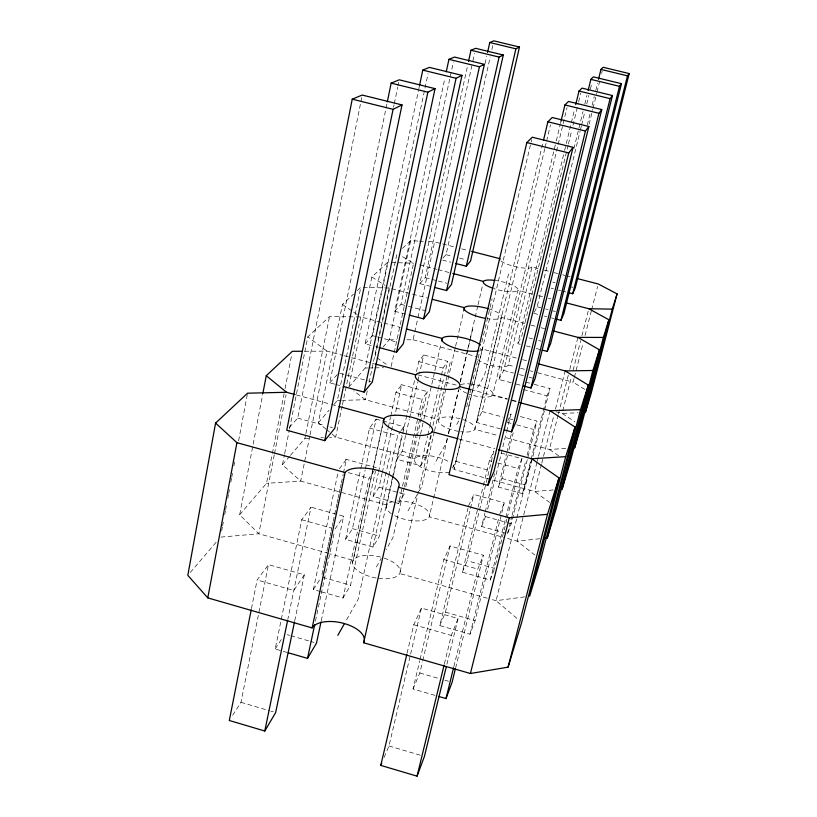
<?xml version="1.0" encoding="UTF-8"?>
<svg xmlns="http://www.w3.org/2000/svg" width="817" height="817" viewBox="0 0 817 817"><rect width="100%" height="100%" fill="white"/><g stroke="black" fill="none" stroke-linecap="round" stroke-linejoin="round"><path stroke-width="0.61" stroke-dasharray="4.08 3.06" d="M221.662 530.887L222.377 527.128M222.612 525.872L223.317 522.124M224.726 514.608L225.431 510.86M225.666 509.604L226.37 505.846M227.79 498.339L228.494 494.581M228.729 493.335L229.434 489.577M230.843 482.071L231.548 478.313M231.783 477.067L232.498 473.309M233.907 465.792L234.612 462.044M238.615 440.761L247.316 394.448M328.659 553.477L258.785 533.756L239.667 514.72L262.666 394.499M239.667 514.72L266.526 483.327L272.132 454.681M272.378 453.435L284.081 393.651M285.051 388.667L291.638 355.038M274.267 454.875L258.785 533.756L220.488 537.147M274.512 453.629L286.052 394.774M251.452 608.583L257.11 579.988L268.466 564.649L240.974 702.324L232.059 716.223M386.839 504.998L300.676 481.09L282.437 464.73L284.408 454.803M284.653 453.558L289.33 429.977M289.575 428.731L307.795 336.88L329.527 316.567L360.746 316.925L400.228 327.362M289.269 427.454L297.715 418.141L361.727 97.55M290.454 455.355L304.894 438.474L305.65 434.746M305.895 433.5L329.527 316.567M309.806 436.104L300.676 481.09L266.526 483.327M310.062 434.858L327.055 351.136L307.795 336.88M326.034 429.15L318.303 422.808L342.466 304.465L353.485 294.161M287.175 652.466L275.206 648.994L281.068 620.409M281.324 619.174L301.698 519.745L311.022 507.153L287.89 619.072M334.664 384.164L329.751 382.846L385.787 109.355M386.043 108.11L387.064 103.116M393.539 107.262L394.06 104.77M394.315 103.524L397.665 87.307M397.92 86.061L398.696 82.313M334.051 404.395L337.36 400.524L360.828 287.298L357.162 290.729M294.743 620.736L304.292 574.831L267.22 564.292M342.149 406.11L335.685 437.075L329.527 437.35M342.405 404.864L360.746 316.925M349.073 385.89L371.847 277.004L387.575 262.298L390.046 262.39M320.478 591.59L313.36 589.557L338.034 472.44M371.143 345.479L365.107 343.865L418.58 90.023M418.835 88.777L419.366 86.296M348.818 387.135L365.199 367.987L387.575 262.298M321.98 574.484L323.808 565.824M324.073 564.588L324.86 560.87M325.125 559.635L326.698 552.21M326.953 550.975L327.74 547.267M328.005 546.022L328.791 542.314M329.057 541.079L329.843 537.361M330.099 536.126L330.885 532.418M331.151 531.183L331.937 527.465M332.202 526.23L332.979 522.523M333.244 521.277L335.869 508.909M336.124 507.674L336.91 503.956M337.176 502.721L337.962 499.013M338.228 497.767L339.014 494.06M339.269 492.825L340.056 489.107M340.321 487.872L341.108 484.164M341.373 482.929L343.201 474.268M343.467 473.023L346.347 459.42L338.555 469.949M365.107 343.865L372.562 335.654L428.067 73.632M315.444 621.073L320.999 594.97M321.265 593.724L334.47 531.571M367.242 391.037L365.393 399.727L342.456 400.381M369.09 382.356L389.198 288.023L386.135 286.083M375.095 356.416L397.062 253.433M321.275 620.736L343.62 516.252L309.878 506.836M392.14 478.925L379.394 536.177L372.991 547.073L345.571 539.383L360.491 470.132M360.757 468.887L369.539 428.077L376.157 419.152L365.383 468.917M405.528 314.116L394.693 311.267L444.918 78.044M382.999 347.174L389.321 339.78L410.675 240.698L418.243 241.076M345.571 539.383L352.464 528.64L365.117 470.163M394.693 311.267L400.994 304.322L453.404 62.021M391.18 366.404L413.555 263.288L399.125 254.659M321.663 591.927L343.017 598.013L369.049 478.353L374.288 470.561M352.464 563.107L383.449 420.908M372.685 470.909L353.179 560.391L329.884 553.814M372.96 469.663L382.979 423.686M343.017 598.013L350.544 585.217L375.442 471.348M393.763 502.159L373.134 496.44L378.302 472.91M378.567 471.664L388.075 428.322M388.351 427.077L390.516 417.17M390.792 415.935L395.949 392.395L401.627 384.725L394.836 415.587M430.753 286.43L419.815 283.581L467.712 65.156M373.134 496.44L379.078 487.187L382.07 473.605M382.336 472.379L394.57 416.823M419.815 283.581L425.197 277.647L471.838 65.769M472.931 60.785L474.585 53.309M406.815 339.79L413.065 339.79L417.701 318.722M417.977 317.486L434.644 241.883L454.354 246.959M390.883 451.066L358.122 599.361L345.08 622.483M372.991 547.073L388.616 476.556M388.892 475.32L397.665 435.737L400.381 431.693M392.415 477.679L401.831 435.359M402.934 430.375L403.772 426.648L375.187 418.886M386.308 507.255L393.232 476.168M393.467 475.249L414.709 379.823M416.527 371.51L418.733 361.625L423.666 354.956L419.529 373.471M485.073 63.624L486.728 56.169M430.682 435.41L425.596 457.632L420.786 465.802L396.991 459.287L402.158 451.229L405.743 435.185M406.018 433.95L409.327 419.141M409.603 417.906L417.599 382.111M417.875 380.875L419.254 374.707M442.957 258.07L446.062 254.649L490.21 57.006M491.875 49.551L492.988 44.578M394.979 502.496L398.614 503.497L402.24 487.392M402.526 486.156L422.042 399.421L427.291 391.609L400.738 384.48M404.19 487.78L392.957 537.586L386.135 549.688M404.476 486.534L423.563 401.882M398.614 503.497L404.139 494.111L404.701 491.64M405.814 486.707L416.966 437.299M417.252 436.064L427.291 391.609M420.285 435.175L414.944 458.745L335.685 437.075L326.994 429.936M420.561 433.939L423.655 420.295M423.931 419.06L434.603 371.929M434.889 370.693L441.068 343.406M420.786 465.802L427.557 436.125M427.842 434.889L429.528 427.465M429.813 426.229L437.994 390.363M438.28 389.127L443.069 368.099L447.624 361.328L422.828 354.731M432.939 425.524L443.948 377.372M444.234 376.137L447.624 361.328M431.284 435.481L399.707 573.514L489.975 598.973M434.276 431.979L421.786 486.462L419.305 490.854M434.562 430.743L444.213 388.637M444.499 387.401L450.463 361.4M455.314 347.47L438.76 419.55L365.393 399.727L353.69 390.832M455.6 346.234L463.872 310.194M460.063 382.213L467.487 350.258M467.773 349.033L470.061 339.198M470.347 337.962L477.771 306.007M478.057 304.772L482.622 285.113M447.185 438.525L446.041 443.457L434.419 464.066M448.339 433.582L458.368 390.414M460.369 381.774L472.982 327.505M447.43 438.637L429.272 516.763L502.445 537.055M448.584 433.674L459.532 386.553M407.121 653.1L413.77 624.719L421.429 608.114L458.061 618.52L446.654 665.304M466.732 406.774L480.437 348.389M481.897 342.18L492.11 298.705M384.164 757.4L388.984 745.972L410.328 655.305M410.614 654.06L421.429 608.114M452.465 467.998L455.978 461.319L531.663 139.697M508.572 273.94L484.583 375.115L475.974 390.383M435.022 695.369L413.045 688.997L419.785 660.647M420.071 659.411L443.815 559.563L450.085 545.96L483.347 555.243L455.723 667.499M500.637 428.915L476.423 422.389L543.182 141.576M413.045 688.997L419.805 672.983L422.45 661.882M422.746 660.647L450.085 545.96M476.423 422.389L482.142 411.502L544.837 148.51M545.133 147.274L546.318 142.311M546.614 141.065L550.454 124.94M468.601 505.815L473.829 494.459L504.293 502.833L475.106 620.593L470.02 634.217L439.812 625.608L468.008 508.276M511.268 382.754L498.962 379.486L556.02 142.056M556.316 140.82L560.176 124.746M560.472 123.51L561.075 121.028M439.812 625.608L445.479 612.178L473.829 494.459M498.962 379.486L503.701 370.448L567.008 107.64M477.741 359.429A16.289 4.81 13.4 0 0 494.316 366.179A16.289 4.81 13.4 0 0 508.327 365.025L532.02 266.945L538.148 268.517M494.142 569.561L490.251 579.988L462.371 572.166L483.092 486.707M483.388 485.472L489.403 460.696L493.836 451.076L479.467 510.227M520.225 344.294L517.774 343.651L564.312 151.727M564.608 150.491L574.514 109.621M462.371 572.166L467.191 560.748L479.171 511.452M568.152 145.13L521.777 336.032L517.774 343.651M568.448 143.894L571.767 130.26M572.962 125.297L578.385 102.983M578.691 101.747L580.795 93.067M444.397 663.823L451.311 635.432L458.061 618.52M520.388 416.588L536.973 421.041L511.258 523.697L507.541 533.675L481.652 526.505L484.951 513.015M485.247 511.789L494.53 473.789M573.932 148.674L583.001 111.541M584.819 104.116L586.933 95.456M481.652 526.505L486.411 514.199M487.616 509.257L506.366 432.591M506.673 431.356L510.911 414.045L513.28 414.679M534.298 312.186L537.157 306.763L580.08 131.251M580.387 130.015L581.296 126.308M581.592 125.072L584.921 111.48M586.739 104.065L588.853 95.415M590.364 89.237L591.876 83.058M453.884 666.498L477.812 569.092L483.347 555.243M544.367 410.777L525.709 484.981L522.471 493.652L498.319 487.034L506.53 453.609M506.836 452.363L511.708 432.55M587.26 125.093L589.997 113.961M592.131 105.291L594.255 96.631M595.777 90.442L597.605 83.017M498.319 487.034L501.934 478.486L507.704 454.998M508.93 450.055L513.188 432.744M589.098 124.245L592.754 109.386M593.06 108.15L596.716 93.281M597.023 92.045L599.464 82.129M601.598 73.459L602.2 70.987M470.02 634.217L499.064 516.855M490.251 579.988L505.509 518.724M505.815 517.498L518.019 468.488L521.93 458.705L499.943 452.741M506.867 519.101L494.581 568.407L467.191 560.748M507.173 517.866L521.93 458.705M507.541 533.675L511.83 516.507M512.136 515.282L525.954 460.094M527.179 455.181L533.624 429.436L536.973 421.041M522.471 493.652L530.774 460.625M531.081 459.399L547.063 395.796L549.974 388.524L531.734 383.673M516.548 519.234L496.072 600.699L518.826 620.001M516.865 517.998L531.448 459.991M544.684 409.542L549.974 388.524M536.963 462.402L517.079 541.12L534.808 554.998M537.28 461.166L538.209 457.479M538.526 456.254L550.025 410.747M541.446 464.403L534.584 491.456L549.555 502.373M541.763 463.168L553.936 415.21M555.489 409.062L565.17 370.928M558.174 414.954L549.392 449.432L558.624 455.753M558.491 413.729L568.52 374.329M569.776 369.396L577.925 337.39M562.719 410.941L571.532 376.463M573.105 370.305L580.652 340.75M581.908 335.828L588.516 309.97M584.798 389.392L573.105 382.182L574.045 378.496M574.361 377.27L583.154 342.895M585.043 335.532L591.334 310.981M591.641 309.755L597.615 286.44M499.677 514.383L504.293 502.833M507.582 421.266L510.911 414.045M376.402 566.937L381.192 558.45M408.02 510.87L418.692 491.957M456.785 424.411L459.991 418.712M275.206 648.994L282.784 637.209M313.36 589.557L320.775 578.007M304.292 574.831L293.793 590.456L257.11 579.988M335.001 529.079L343.62 516.252M401.055 430.682L403.772 426.648M190.259 572.482L216.403 541.916M282.437 464.73L289.657 456.295M318.303 422.808L329.077 410.205M329.751 382.846L337.901 373.859M402.505 248.337L410.675 240.698M524.647 596.88L496.072 600.699L491.191 599.321M539.741 538.76L517.079 541.12L503.66 537.392M553.323 489.975L534.584 491.456L491.814 479.763M565.773 448.492L549.392 449.432L504.171 437.218M304.894 438.474L311.052 438.198M320.907 437.749L323.369 437.636M556.009 411.778L562.096 413.402L578.017 412.789M337.36 400.524L341.189 400.412M365.199 367.987L367.65 367.946M368.875 367.936L373.767 367.875M374.993 367.854L383.561 367.742M304.751 351.249L327.055 351.136L343.079 355.426M389.321 339.78L396.817 339.78M363.299 287.359L389.198 288.023L427.444 298.031M391.282 262.441L413.555 263.288M419.509 241.138L423.288 241.321M428.333 241.566L434.644 241.883M461.748 248.858L467.906 250.441M544.285 270.1L549.187 271.356M554.1 272.623L557.776 273.562M562.678 274.829L565.129 275.462M566.355 275.778L570.041 276.718M446.062 254.649L452.189 256.232M459.542 258.121L465.67 259.704M552.752 282.171L555.121 282.784M569.337 286.45L572.891 287.37M442.589 260.092L450.892 262.237M551.036 288.125L553.446 288.748M558.266 289.994L560.676 290.617M561.871 290.934L566.692 292.18M419.693 264.882L436.87 269.334M438.096 269.651L449.136 272.521M532.531 294.14L517.845 290.331L492.774 394.877L507.367 398.778M538.648 295.723L543.54 297M548.442 298.266L550.893 298.899M425.197 277.647L437.146 280.752M438.341 281.058L446.705 283.233M537.157 306.763L540.793 307.713M545.654 308.969L548.084 309.602M552.935 310.868L555.366 311.502M533.736 313.268L538.464 314.504M544.367 316.046L546.736 316.659M551.465 317.895L553.824 318.507M524.882 323.512L501.444 317.384L474.84 429.293L498.064 435.563M531.05 325.125L535.993 326.422M540.925 327.709L544.622 328.679M400.994 304.322L407.152 305.946M408.388 306.263L429.333 311.767M528.987 337.921L532.592 338.871M538.607 340.444L541.007 341.077M526.352 345.908L531.254 347.194M536.156 348.481L539.823 349.451M516.405 358.05L482.265 349.033L453.946 469.407L490.598 479.426M522.502 359.664L527.373 360.951M413.065 339.79L476.944 356.712M508.327 365.025L514.434 366.639M520.552 368.263L525.433 369.55M530.325 370.847L532.766 371.5M537.657 372.787L573.105 382.182M372.562 335.654L376.259 336.635M377.485 336.961L397.164 342.18M503.701 370.448L513.352 373.012M519.377 374.605L524.197 375.881M529.018 377.168L532.633 378.128M525.658 382.06L530.519 383.357M375.973 346.755L378.383 347.399M516.191 384.061L521.113 385.379M418.733 361.625L443.069 368.099M523.534 389.535L547.063 395.796M417.742 374.819L457.99 385.573M512.228 400.075L517.1 401.382M344.314 355.752L350.473 357.397M351.708 357.723L373.9 363.657M470.541 389.495L507.224 399.299M512.116 400.606L517.008 401.913M339.913 373.287L367.517 380.702M368.722 381.028L371.122 381.672M482.142 411.502L502.976 417.099M509.103 418.753L512.78 419.734M395.949 392.395L422.042 399.421M507.102 422.297L511.922 423.594M516.752 424.891L533.624 429.436M335.889 384.501L342.027 386.155M296.295 394.917L330.425 404.17M331.651 404.497L337.748 406.151M459.195 439.086L494.867 448.758M369.539 428.077L397.665 435.737M489.403 460.696L491.783 461.35M497.747 462.963L518.019 468.488M297.715 418.141L325.207 425.647M329.986 426.954L332.386 427.597M455.978 461.319L490.231 470.663M402.158 451.229L425.596 457.632M501.934 478.486L525.709 484.981M345.305 459.134L376.249 467.63M348.318 472.635L369.049 478.353M379.078 487.187L398.175 492.467M399.37 492.794L404.139 494.111M485.809 516.671L506.407 522.359M507.623 522.696L511.258 523.697M352.464 528.64L379.394 536.177M301.698 519.745L331.436 528.078M443.815 559.563L477.812 569.092M322.664 577.302L350.544 585.217M445.479 612.178L475.106 620.593M413.77 624.719L451.311 635.432M287.278 634.686L289.708 635.391M290.934 635.749L309.183 641.018M310.399 641.376L314.055 642.428M419.805 672.983L438.933 678.508M444.908 680.234L448.492 681.266M240.974 702.324L269.671 710.79M270.866 711.137L273.256 711.842M388.984 745.972L420.755 755.337M371.847 277.004L385.113 285.429M562.096 413.402L574.902 421.705M342.466 304.465L352.617 311.389M353.638 312.084L358.714 315.546M377.076 357.815L387.942 365.536M453.108 465.302A20.323 7.486 13 0 1 452.352 471M449.513 472.124A20.323 7.486 13 0 1 420.53 466.905A20.323 7.486 13 0 1 421.102 455.835A20.323 7.486 13 0 1 450.004 462.514M458.327 431.325A18.771 6.393 13.2 0 1 439.842 418.498A18.771 6.393 13.2 0 1 470.817 423.186A18.771 6.393 13.2 0 1 460.727 431.693M488.26 308.724A19.21 5.116 13.1 0 1 501.648 316.792A19.21 5.116 13.1 0 1 487.279 318.65M482.428 347.46A20.844 6.025 13 0 1 480.733 350.258M397.562 501.066A22.151 8.905 12.7 0 1 425.545 508.95A22.151 8.905 12.7 0 1 422.849 520.409A22.151 8.905 12.7 0 1 394.182 515.404M391.343 513.689A22.151 8.905 12.7 0 1 392.048 501.832M384.153 558.113A24.347 10.754 12.3 0 1 399.993 572.85A24.347 10.754 12.3 0 1 377.148 578.191M376.096 578.007A24.347 10.754 12.3 0 1 352.566 561.922A24.347 10.754 12.3 0 1 380.589 557.061M470.071 383.898A17.433 5.515 13.3 0 1 492.968 394.264A17.433 5.515 13.3 0 1 468.835 394.07M466.864 393.294A17.433 5.515 13.3 0 1 459.961 388.984M460.553 384.787A17.433 5.515 13.3 0 1 469.05 383.816M494.356 280.333A17.821 4.402 13.2 0 1 518.009 289.851A17.821 4.402 13.2 0 1 493.621 288.513M532.02 266.945A16.616 3.83 13.3 0 1 517.937 267.19A16.616 3.83 13.3 0 1 500.882 260.919"/><path stroke-width="1.23" d="M295.08 394.58L286.553 392.272L247.551 393.202L215.586 423.083L187.808 575.342L207.773 597.891L312.135 627.936A27.043 13.235 11.7 0 1 344.508 623.596A27.043 13.235 11.7 0 1 363.626 642.765L470.408 673.504L508.092 667.152L521.665 622.421L558.991 477.904L531.755 458.756L498.554 449.758M207.773 597.891L236.92 442.671L215.586 423.083M262.9 393.253L266.26 375.718L292.363 351.3L302.28 351.259M251.207 609.829L229.311 720.492L264.79 731.011L275.656 712.547L294.488 621.972M352.239 99.174L286.736 430.242L324.717 440.649L334.776 428.251L402.015 104.923L362.227 95.058L352.239 99.174L393.089 109.315L402.015 104.923M387.319 101.87L391.159 83.13L399.207 79.821L435.053 88.644L372.327 381.999L364.116 392.109L343.252 386.482M264.79 731.011L287.635 620.307M324.717 440.649L393.089 109.315M419.621 85.05L422.767 70.119L429.385 67.392L461.993 75.368L403.312 343.814L396.49 352.219L379.599 347.725M312.135 627.936L345.111 472.512A27.972 10.825 12 0 1 378.067 470.459A27.972 10.825 12 0 1 398.512 487.238L509.297 517.804L547.502 514.302L558.991 477.904M288.37 652.814L307.519 658.369L314.657 624.801M364.116 392.109L427.863 92.188L435.053 88.644M321.01 621.982L316.485 643.132L307.519 658.369M446.256 71.804L448.942 59.335L454.477 57.057L484.389 64.339L429.333 311.767L423.574 318.865L409.133 315.066M396.49 352.219L456.09 78.279L461.993 75.368M383.255 422.44L384.061 418.712L338.963 406.478M468.529 61.428L470.97 50.256L475.678 48.326L503.303 55.025L451.484 284.479L446.552 290.556L434.399 287.38M423.574 318.865L479.446 66.769L484.389 64.339M487.565 52.451L489.771 42.515L493.815 40.85L519.479 47.049L470.572 260.97L466.303 266.219L455.631 263.462M363.626 642.765L398.512 487.238M446.552 290.556L499.105 57.088L503.303 55.025M441.629 340.924L442.191 338.442L406.406 328.985M466.303 266.219L515.874 48.826L519.479 47.049M463.872 310.194L464.444 307.703L432.377 299.318M446.348 666.539L424.421 756.419L417.058 776.15L380.783 765.396L406.825 654.335M526.842 142.556L448.962 474.677L487.841 485.329L493.897 471.664L573.034 147.336L532.255 137.215L526.842 142.556L568.744 152.963L573.034 147.336M543.479 140.34L547.89 121.784L552.231 117.495L588.873 126.523L516.456 420.724L511.534 431.846L504.273 429.895M561.075 121.028L564.935 104.954L568.499 101.441L601.772 109.58L535.043 378.761L530.958 387.993L523.574 386.032M575.719 104.668L579.018 91.055L582 88.113L612.464 95.538L550.627 343.6L547.176 351.381L542.274 350.095M417.058 776.15L444.101 665.058M487.841 485.329L568.744 152.963M588.138 90.503L590.865 79.372L593.387 76.869L621.482 83.691L563.863 313.708L560.922 320.356L556.193 319.13M438.688 696.431L446.011 698.566L453.578 667.734M511.534 431.846L585.432 131.037L588.873 126.523M598.514 79.31L600.944 69.414L603.12 67.27L629.192 73.571L575.26 287.982L572.717 293.732L569.102 292.792M455.416 668.735L452.077 682.297L446.011 698.566M530.958 387.993L598.943 113.297L601.772 109.58M547.176 351.381L610.105 98.632L612.464 95.538M470.408 673.504L509.297 517.804M560.922 320.356L619.48 86.316L621.482 83.691M572.717 293.732L627.476 75.828L629.192 73.571M508.092 667.152L547.502 514.302M575.045 427.066L565.701 456.662L529.62 596.226L540.721 559.614L575.045 427.066L550.025 410.747L519.449 402.567M544.776 538.24L547.288 537.974L580.55 409.613L588.301 385.083L565.17 370.928L538.352 363.851M588.301 385.083L556.551 507.469L547.288 537.974M599.433 349.819L592.907 370.489L562.065 489.291L569.898 463.474L599.433 349.819L577.925 337.39L553.262 330.936M608.91 319.784L603.334 337.431L574.596 447.992L581.316 425.861L608.91 319.784L588.832 308.734L565.578 302.709M617.08 293.885L612.27 309.143L585.36 412.503L591.181 393.334L617.08 293.885L598.248 283.979L577.394 278.617M380.783 765.396L381.743 763.109M337.829 635.34L344.457 623.585M531.755 458.756L565.701 456.662M550.025 410.747L580.55 409.613M565.17 370.928L592.907 370.489M577.925 337.39L603.334 337.431M588.832 308.734L612.27 309.143M489.771 42.515L515.874 48.826M600.944 69.414L627.476 75.828M470.97 50.256L499.105 57.088M590.865 79.372L619.48 86.316M448.942 59.335L479.446 66.769M579.018 91.055L610.105 98.632M422.767 70.119L456.09 78.279M564.935 104.954L598.943 113.297M391.159 83.13L427.863 92.188M547.89 121.784L585.432 131.037M471.603 251.391L499.943 258.683A16.616 3.83 13.3 0 0 499.861 259.694M452.812 273.47L483.48 281.426M375.136 363.994L415.812 374.86M459.532 386.553A22.774 7.19 12.8 0 0 430.038 372.338A22.774 7.19 12.8 0 0 423.267 383.51A22.774 7.19 12.8 0 0 459.532 386.553L469.315 389.168M432.142 431.744A25.102 8.732 12.5 0 0 400.075 415.373A25.102 8.732 12.5 0 0 391.854 428.935A25.102 8.732 12.5 0 0 432.142 431.744L457.969 438.749M236.92 442.671L345.111 472.512M266.26 375.718L286.553 392.272M484.828 318.232A19.21 5.116 13.1 0 1 464.24 308.08A19.21 5.116 13.1 0 1 488.26 308.724M477.914 351.034A20.844 6.025 13 0 1 447.124 344.784A20.844 6.025 13 0 1 450.81 336.298A20.844 6.025 13 0 1 480.529 344.999M492.59 288.156A17.821 4.402 13.2 0 1 483.276 281.845A17.821 4.402 13.2 0 1 494.356 280.333"/></g></svg>
